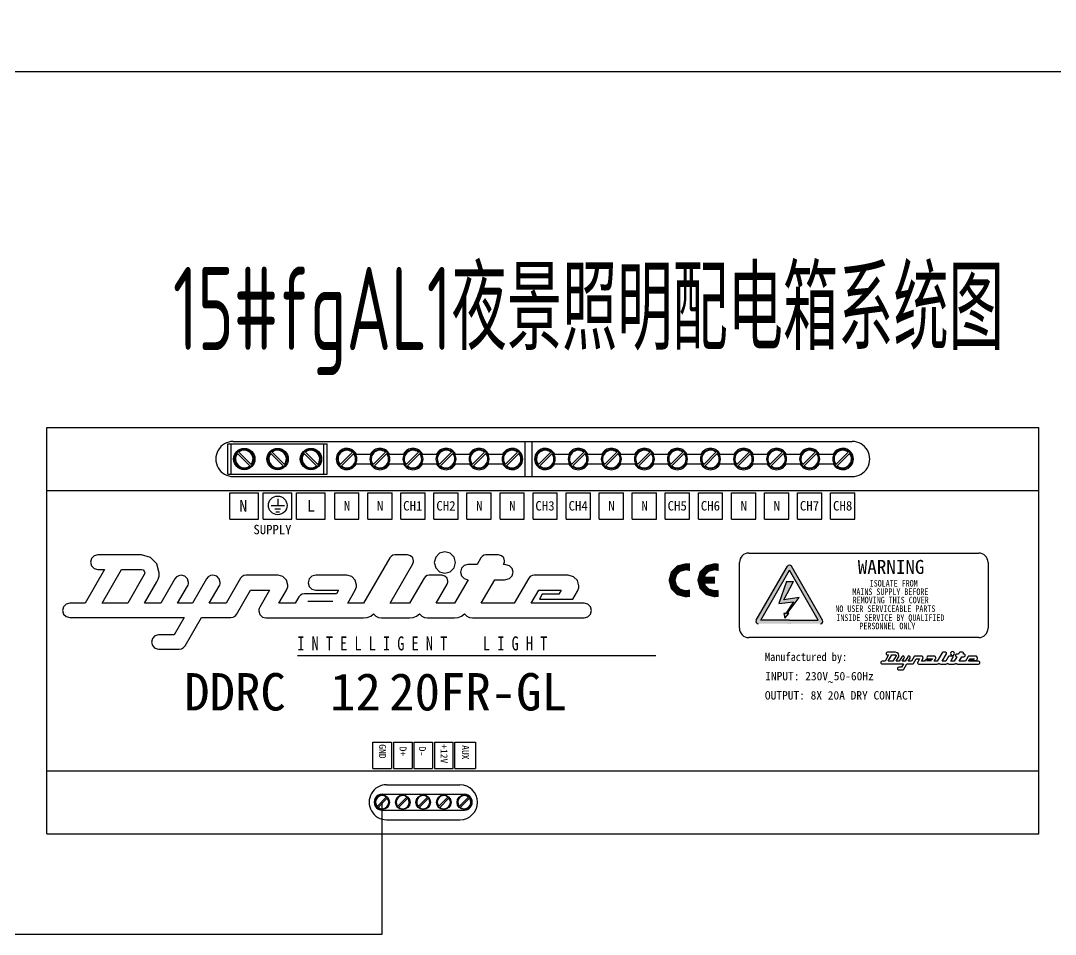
# Model space of a CAD drawing. Header units: millimetres. Extents: x -158656 to -149924, y -51573 to -51018.
# Drawn here: x -156824.82 to -156781.22, y -51224.58 to -51186.09 of the extents above; entities that cross this region are included whole.
import ezdxf

# ---------------------------------------------------------------- set-up
doc = ezdxf.new("R2010")
doc.units = ezdxf.units.MM
doc.header["$MEASUREMENT"] = 0
for name, color, linetype in [('kindalt-文字', 7, 'Continuous'), ('TKTEXT', 9, 'Continuous'), ('WIRING', 7, 'Continuous'), ('系统', 7, 'Continuous')]:
    doc.layers.add(name, color=color, linetype=linetype)
doc.styles.add('XD2008', font='xd-hzs.shx', dxfattribs={"width": 0.7, "bigfont": 'xd-hztxt.shx'})

# ---------------------------------------------------------------- blocks, each defined once
blk = doc.blocks.new('A$C3DF868BB')
at = {"layer": 'WIRING', "linetype": 'Continuous', "const_width": 0.0054}
for points in [[(0.0259, 0.0426), (0.0249, 0.0426), (0.0238, 0.0427), (0.0228, 0.0427), (0.0127, 0.04), (0.0055, 0.0328), (0.0028, 0.0227), (0.0055, 0.0126), (0.0127, 0.0054), (0.0228, 0.0027), (0.0239, 0.0027), (0.025, 0.0028), (0.0259, 0.0029), (0.0259, 0.007), (0.0249, 0.0068), (0.0238, 0.0068), (0.0228, 0.0067), (0.0147, 0.0089), (0.009, 0.0147), (0.0068, 0.0227), (0.009, 0.0308), (0.0147, 0.0365), (0.0228, 0.0387), (0.0238, 0.0387), (0.0249, 0.0386), (0.0259, 0.0384)], [(0.0643, 0.0426), (0.0634, 0.0427), (0.0623, 0.0428), (0.0613, 0.0428), (0.0512, 0.0401), (0.044, 0.0329), (0.0413, 0.0228), (0.044, 0.0127), (0.0512, 0.0055), (0.0613, 0.0028), (0.0624, 0.0028), (0.0635, 0.0029), (0.0644, 0.003), (0.0643, 0.007), (0.0633, 0.0069), (0.0623, 0.0068), (0.0613, 0.0068), (0.0532, 0.009), (0.0475, 0.0147), (0.0453, 0.0228), (0.0475, 0.0309), (0.0532, 0.0366), (0.0613, 0.0388), (0.0623, 0.0388), (0.0633, 0.0386), (0.0643, 0.0384)], [(0.0439, 0.0249), (0.0597, 0.0249), (0.0597, 0.0209), (0.0439, 0.0209)]]:
    blk.add_lwpolyline(points, close=True, dxfattribs=at)
at = {"layer": 'WIRING'}
blk.add_solid([(0.0439, 0.0249), (0.0597, 0.0249), (0.0439, 0.0209), (0.0597, 0.0209)], dxfattribs=at)

msp = doc.modelspace()

# ---------------------------------------------------------------- hatches: boundary and pattern name
at = {"layer": 'TKTEXT'}
h = msp.add_hatch(color=0, dxfattribs=at)
edge = h.paths.add_edge_path()
edge.add_ellipse((-156793.737, -51211.398), major_axis=(-0.0006, 0.0983), ratio=1, start_angle=59.6673, end_angle=179.4991)
edge.add_line((-156793.737, -51211.496), (-156792.425, -51211.5))
edge.add_line((-156792.425, -51211.5), (-156791.114, -51211.496))
edge.add_ellipse((-156791.114, -51211.398), major_axis=(0.0002, 0.0983), ratio=1, start_angle=180.276, end_angle=300.1077)
edge.add_line((-156791.029, -51211.348), (-156792.34, -51209.077))
edge.add_ellipse((-156792.425, -51209.126), major_axis=(0, 0.0983), ratio=1, start_angle=-60, end_angle=60)
edge.add_line((-156792.511, -51209.077), (-156793.822, -51211.348))
h.paths.add_polyline_path([(-156792.425, -51209.244), (-156791.216, -51211.339), (-156792.425, -51211.342), (-156793.635, -51211.339)], flags=16)
h.paths.add_polyline_path([(-156792.543, -51209.717), (-156792.251, -51209.717), (-156792.664, -51210.487), (-156792.016, -51210.392), (-156792.516, -51211.067), (-156792.448, -51211.067), (-156792.624, -51211.256), (-156792.664, -51211.067), (-156792.583, -51211.067), (-156792.259, -51210.568), (-156792.867, -51210.649)], flags=0)

# ---------------------------------------------------------------- linework, layer by layer
at = {"layer": 'TKTEXT', "color": 0}
for p, q in [((-156823.72, -51220.342), (-156823.72, -51203.229)), ((-156823.72, -51220.342), (-156823.72, -51203.229)), ((-156823.72, -51203.229), (-156781.922, -51203.229)), ((-156781.922, -51220.342), (-156781.922, -51203.229)), ((-156781.922, -51220.342), (-156781.922, -51203.229)), ((-156815.865, -51203.819), (-156789.777, -51203.819)), ((-156803.563, -51205.294), (-156803.563, -51203.819)), ((-156803.264, -51205.294), (-156803.264, -51203.819)), ((-156816.091, -51203.919), (-156811.902, -51203.919)), ((-156816.091, -51205.195), (-156816.091, -51203.919)), ((-156815.952, -51205.195), (-156815.952, -51203.919)), ((-156815.69, -51204.325), (-156815.171, -51204.844)), ((-156815.634, -51204.269), (-156815.115, -51204.788)), ((-156814.284, -51204.325), (-156813.766, -51204.844)), ((-156814.228, -51204.269), (-156813.709, -51204.788)), ((-156812.879, -51204.325), (-156812.36, -51204.844)), ((-156812.823, -51204.269), (-156812.304, -51204.788)), ((-156812.042, -51205.195), (-156812.042, -51203.919)), ((-156811.902, -51205.195), (-156811.902, -51203.919)), ((-156811.366, -51204.788), (-156810.847, -51204.269)), ((-156811.31, -51204.844), (-156810.791, -51204.325)), ((-156809.973, -51204.788), (-156809.454, -51204.269)), ((-156809.917, -51204.844), (-156809.398, -51204.325)), ((-156808.58, -51204.788), (-156808.061, -51204.269)), ((-156808.523, -51204.844), (-156808.004, -51204.325)), ((-156807.186, -51204.788), (-156806.668, -51204.269)), ((-156807.13, -51204.844), (-156806.611, -51204.325)), ((-156805.793, -51204.788), (-156805.274, -51204.269)), ((-156805.737, -51204.844), (-156805.218, -51204.325)), ((-156804.4, -51204.788), (-156803.881, -51204.269)), ((-156804.344, -51204.844), (-156803.825, -51204.325)), ((-156803.007, -51204.788), (-156802.488, -51204.269)), ((-156802.95, -51204.844), (-156802.431, -51204.325)), ((-156801.613, -51204.788), (-156801.094, -51204.269)), ((-156801.557, -51204.844), (-156801.038, -51204.325)), ((-156800.22, -51204.788), (-156799.701, -51204.269)), ((-156800.164, -51204.844), (-156799.645, -51204.325)), ((-156798.827, -51204.788), (-156798.308, -51204.269)), ((-156798.77, -51204.844), (-156798.252, -51204.325)), ((-156797.433, -51204.788), (-156796.915, -51204.269)), ((-156797.377, -51204.844), (-156796.858, -51204.325)), ((-156796.04, -51204.788), (-156795.521, -51204.269)), ((-156795.984, -51204.844), (-156795.465, -51204.325)), ((-156794.647, -51204.788), (-156794.128, -51204.269)), ((-156794.591, -51204.844), (-156794.072, -51204.325)), ((-156793.254, -51204.788), (-156792.735, -51204.269)), ((-156793.197, -51204.844), (-156792.678, -51204.325)), ((-156791.86, -51204.788), (-156791.341, -51204.269)), ((-156791.804, -51204.844), (-156791.285, -51204.325)), ((-156790.467, -51204.788), (-156789.948, -51204.269)), ((-156790.411, -51204.844), (-156789.892, -51204.325)), ((-156810.677, -51204.358), (-156810.087, -51204.358)), ((-156810.677, -51204.756), (-156810.087, -51204.756)), ((-156809.283, -51204.358), (-156808.694, -51204.358)), ((-156809.283, -51204.756), (-156808.694, -51204.756)), ((-156807.89, -51204.358), (-156807.301, -51204.358)), ((-156807.89, -51204.756), (-156807.301, -51204.756)), ((-156806.497, -51204.358), (-156805.908, -51204.358)), ((-156806.497, -51204.756), (-156805.908, -51204.756)), ((-156805.103, -51204.358), (-156804.514, -51204.358)), ((-156805.103, -51204.756), (-156804.514, -51204.756)), ((-156802.317, -51204.358), (-156801.728, -51204.358)), ((-156802.317, -51204.756), (-156801.728, -51204.756)), ((-156800.924, -51204.358), (-156800.334, -51204.358)), ((-156800.924, -51204.756), (-156800.334, -51204.756)), ((-156799.53, -51204.358), (-156798.941, -51204.358)), ((-156799.53, -51204.756), (-156798.941, -51204.756)), ((-156798.137, -51204.358), (-156797.548, -51204.358)), ((-156798.137, -51204.756), (-156797.548, -51204.756)), ((-156796.744, -51204.358), (-156796.155, -51204.358)), ((-156796.744, -51204.756), (-156796.155, -51204.756)), ((-156795.35, -51204.358), (-156794.761, -51204.358)), ((-156795.35, -51204.756), (-156794.761, -51204.756)), ((-156793.957, -51204.358), (-156793.368, -51204.358)), ((-156793.957, -51204.756), (-156793.368, -51204.756)), ((-156792.564, -51204.358), (-156791.975, -51204.358)), ((-156792.564, -51204.756), (-156791.975, -51204.756)), ((-156791.171, -51204.358), (-156790.582, -51204.358)), ((-156791.171, -51204.756), (-156790.582, -51204.756)), ((-156816.091, -51205.195), (-156811.902, -51205.195)), ((-156815.865, -51205.294), (-156789.777, -51205.294)), ((-156823.72, -51205.884), (-156781.922, -51205.884)), ((-156816.005, -51207.084), (-156816.005, -51205.983)), ((-156816.005, -51205.983), (-156814.799, -51205.983)), ((-156814.799, -51207.084), (-156814.799, -51205.983)), ((-156814.6, -51207.084), (-156814.6, -51205.983)), ((-156814.6, -51205.983), (-156813.394, -51205.983)), ((-156813.394, -51207.084), (-156813.394, -51205.983)), ((-156813.195, -51207.084), (-156813.195, -51205.983)), ((-156813.195, -51205.983), (-156811.988, -51205.983)), ((-156811.988, -51207.084), (-156811.988, -51205.983)), ((-156811.59, -51207.084), (-156811.59, -51205.983)), ((-156811.59, -51205.983), (-156810.567, -51205.983)), ((-156810.567, -51207.084), (-156810.567, -51205.983)), ((-156810.197, -51207.084), (-156810.197, -51205.983)), ((-156810.197, -51205.983), (-156809.174, -51205.983)), ((-156809.174, -51207.084), (-156809.174, -51205.983)), ((-156808.803, -51207.084), (-156808.803, -51205.983)), ((-156808.803, -51205.983), (-156807.781, -51205.983)), ((-156807.781, -51207.084), (-156807.781, -51205.983)), ((-156807.41, -51207.084), (-156807.41, -51205.983)), ((-156807.41, -51205.983), (-156806.387, -51205.983)), ((-156806.387, -51207.084), (-156806.387, -51205.983)), ((-156806.017, -51207.084), (-156806.017, -51205.983)), ((-156806.017, -51205.983), (-156804.994, -51205.983)), ((-156804.994, -51207.084), (-156804.994, -51205.983)), ((-156804.624, -51207.084), (-156804.624, -51205.983)), ((-156804.624, -51205.983), (-156803.601, -51205.983)), ((-156803.601, -51207.084), (-156803.601, -51205.983)), ((-156803.23, -51207.084), (-156803.23, -51205.983)), ((-156803.23, -51205.983), (-156802.208, -51205.983)), ((-156802.208, -51207.084), (-156802.208, -51205.983)), ((-156801.837, -51207.084), (-156801.837, -51205.983)), ((-156801.837, -51205.983), (-156800.814, -51205.983)), ((-156800.814, -51207.084), (-156800.814, -51205.983)), ((-156800.444, -51207.084), (-156800.444, -51205.983)), ((-156800.444, -51205.983), (-156799.421, -51205.983)), ((-156799.421, -51207.084), (-156799.421, -51205.983)), ((-156799.051, -51207.084), (-156799.051, -51205.983)), ((-156799.051, -51205.983), (-156798.028, -51205.983)), ((-156798.028, -51207.084), (-156798.028, -51205.983)), ((-156797.657, -51207.084), (-156797.657, -51205.983)), ((-156797.657, -51205.983), (-156796.634, -51205.983)), ((-156796.634, -51207.084), (-156796.634, -51205.983)), ((-156796.264, -51207.084), (-156796.264, -51205.983)), ((-156796.264, -51205.983), (-156795.241, -51205.983)), ((-156795.241, -51207.084), (-156795.241, -51205.983)), ((-156794.871, -51207.084), (-156794.871, -51205.983)), ((-156794.871, -51205.983), (-156793.848, -51205.983)), ((-156793.848, -51207.084), (-156793.848, -51205.983)), ((-156793.477, -51207.084), (-156793.477, -51205.983)), ((-156793.477, -51205.983), (-156792.455, -51205.983)), ((-156792.455, -51207.084), (-156792.455, -51205.983)), ((-156792.084, -51207.084), (-156792.084, -51205.983)), ((-156792.084, -51205.983), (-156791.061, -51205.983)), ((-156791.061, -51207.084), (-156791.061, -51205.983)), ((-156790.691, -51207.084), (-156790.691, -51205.983)), ((-156790.691, -51205.983), (-156789.668, -51205.983)), ((-156789.668, -51207.084), (-156789.668, -51205.983)), ((-156816.005, -51207.084), (-156814.799, -51207.084)), ((-156814.6, -51207.084), (-156813.394, -51207.084)), ((-156813.195, -51207.084), (-156811.988, -51207.084)), ((-156811.59, -51207.084), (-156810.567, -51207.084)), ((-156810.197, -51207.084), (-156809.174, -51207.084)), ((-156808.803, -51207.084), (-156807.781, -51207.084)), ((-156807.41, -51207.084), (-156806.387, -51207.084)), ((-156806.017, -51207.084), (-156804.994, -51207.084)), ((-156804.624, -51207.084), (-156803.601, -51207.084)), ((-156803.23, -51207.084), (-156802.208, -51207.084)), ((-156801.837, -51207.084), (-156800.814, -51207.084)), ((-156800.444, -51207.084), (-156799.421, -51207.084)), ((-156799.051, -51207.084), (-156798.028, -51207.084)), ((-156797.657, -51207.084), (-156796.634, -51207.084)), ((-156796.264, -51207.084), (-156795.241, -51207.084)), ((-156794.871, -51207.084), (-156793.848, -51207.084)), ((-156793.477, -51207.084), (-156792.455, -51207.084)), ((-156792.084, -51207.084), (-156791.061, -51207.084)), ((-156790.691, -51207.084), (-156789.668, -51207.084)), ((-156821.729, -51208.639), (-156821.836, -51208.75)), ((-156821.576, -51208.596), (-156821.729, -51208.639)), ((-156821.575, -51208.596), (-156821.576, -51208.596)), ((-156821.576, -51208.596), (-156821.574, -51208.596)), ((-156819.738, -51208.596), (-156821.576, -51208.596)), ((-156821.574, -51208.596), (-156821.575, -51208.596)), ((-156819.357, -51208.702), (-156819.738, -51208.596)), ((-156809.217, -51208.657), (-156809.273, -51208.724)), ((-156809.142, -51208.612), (-156809.217, -51208.657)), ((-156809.055, -51208.596), (-156809.142, -51208.612)), ((-156808.517, -51208.596), (-156809.055, -51208.596)), ((-156808.39, -51208.634), (-156808.517, -51208.596)), ((-156808.301, -51208.723), (-156808.39, -51208.634)), ((-156807.174, -51208.529), (-156807.335, -51208.69)), ((-156806.948, -51208.468), (-156807.174, -51208.529)), ((-156806.722, -51208.529), (-156806.948, -51208.468)), ((-156806.561, -51208.69), (-156806.722, -51208.529)), ((-156805.38, -51208.657), (-156805.437, -51208.724)), ((-156805.305, -51208.612), (-156805.38, -51208.657)), ((-156805.219, -51208.596), (-156805.305, -51208.612)), ((-156804.681, -51208.596), (-156805.219, -51208.596)), ((-156804.556, -51208.634), (-156804.681, -51208.596)), ((-156804.466, -51208.725), (-156804.556, -51208.634)), ((-156794.138, -51208.517), (-156784.449, -51208.517)), ((-156821.836, -51208.75), (-156821.878, -51208.903)), ((-156821.878, -51208.903), (-156821.836, -51209.06)), ((-156821.836, -51209.06), (-156821.729, -51209.17)), ((-156819.086, -51208.972), (-156819.357, -51208.702)), ((-156818.983, -51209.352), (-156819.086, -51208.972)), ((-156809.273, -51208.724), (-156810.375, -51210.626)), ((-156809.254, -51210.626), (-156808.299, -51208.974)), ((-156808.267, -51208.846), (-156808.301, -51208.723)), ((-156808.299, -51208.974), (-156808.283, -51208.933)), ((-156808.283, -51208.933), (-156808.271, -51208.89)), ((-156808.271, -51208.89), (-156808.267, -51208.846)), ((-156807.335, -51208.69), (-156807.396, -51208.916)), ((-156807.396, -51208.916), (-156807.335, -51209.142)), ((-156806.5, -51208.916), (-156806.561, -51208.69)), ((-156806.561, -51209.142), (-156806.5, -51208.916)), ((-156806.133, -51209.049), (-156806.245, -51209.161)), ((-156805.975, -51209.006), (-156806.133, -51209.049)), ((-156805.59, -51209.006), (-156805.975, -51209.006)), ((-156805.437, -51208.724), (-156805.59, -51209.006)), ((-156804.482, -51209.006), (-156804.463, -51208.967)), ((-156804.431, -51209.006), (-156804.482, -51209.006)), ((-156804.431, -51208.852), (-156804.466, -51208.725)), ((-156804.463, -51208.967), (-156804.446, -51208.929)), ((-156804.446, -51208.929), (-156804.435, -51208.891)), ((-156804.435, -51208.891), (-156804.431, -51208.852)), ((-156804.373, -51209.012), (-156804.431, -51209.006)), ((-156804.22, -51209.055), (-156804.373, -51209.012)), ((-156804.109, -51209.166), (-156804.22, -51209.055)), ((-156794.532, -51211.689), (-156794.532, -51208.91)), ((-156793.822, -51211.348), (-156792.511, -51209.077)), ((-156791.029, -51211.348), (-156792.34, -51209.077)), ((-156784.055, -51208.91), (-156784.055, -51211.689)), ((-156821.288, -51209.211), (-156822.102, -51210.626)), ((-156821.729, -51209.17), (-156821.576, -51209.211)), ((-156821.576, -51209.211), (-156821.575, -51209.211)), ((-156821.575, -51209.211), (-156821.572, -51209.211)), ((-156821.572, -51209.211), (-156821.57, -51209.211)), ((-156821.57, -51209.211), (-156821.288, -51209.211)), ((-156821.397, -51210.626), (-156820.571, -51209.211)), ((-156820.571, -51209.211), (-156819.738, -51209.211)), ((-156819.617, -51209.422), (-156820.315, -51210.626)), ((-156819.738, -51209.211), (-156819.668, -51209.23)), ((-156819.668, -51209.23), (-156819.617, -51209.281)), ((-156819.617, -51209.281), (-156819.597, -51209.352)), ((-156819.606, -51209.401), (-156819.617, -51209.422)), ((-156819.6, -51209.377), (-156819.606, -51209.401)), ((-156819.597, -51209.352), (-156819.6, -51209.377)), ((-156819.03, -51209.615), (-156818.995, -51209.486)), ((-156818.995, -51209.486), (-156818.983, -51209.352)), ((-156818.256, -51209.525), (-156818.323, -51209.608)), ((-156818.165, -51209.473), (-156818.256, -51209.525)), ((-156818.06, -51209.454), (-156818.165, -51209.473)), ((-156817.904, -51209.495), (-156818.06, -51209.454)), ((-156817.794, -51209.603), (-156817.904, -51209.495)), ((-156816.926, -51209.521), (-156816.997, -51209.608)), ((-156816.831, -51209.467), (-156816.926, -51209.521)), ((-156816.722, -51209.448), (-156816.831, -51209.467)), ((-156816.565, -51209.489), (-156816.722, -51209.448)), ((-156816.455, -51209.599), (-156816.565, -51209.489)), ((-156815.498, -51209.515), (-156815.556, -51209.582)), ((-156815.418, -51209.47), (-156815.498, -51209.515)), ((-156815.325, -51209.454), (-156815.418, -51209.47)), ((-156813.98, -51209.454), (-156815.325, -51209.454)), ((-156813.77, -51209.511), (-156813.98, -51209.454)), ((-156813.621, -51209.66), (-156813.77, -51209.511)), ((-156812.55, -51209.497), (-156812.663, -51209.61)), ((-156812.392, -51209.454), (-156812.55, -51209.497)), ((-156811.086, -51209.454), (-156812.392, -51209.454)), ((-156810.875, -51209.511), (-156811.086, -51209.454)), ((-156810.726, -51209.66), (-156810.875, -51209.511)), ((-156807.769, -51209.51), (-156807.825, -51209.576)), ((-156807.694, -51209.469), (-156807.769, -51209.51)), ((-156807.608, -51209.454), (-156807.694, -51209.469)), ((-156807.07, -51209.454), (-156807.608, -51209.454)), ((-156807.335, -51209.142), (-156807.174, -51209.303)), ((-156807.174, -51209.303), (-156806.948, -51209.365)), ((-156806.945, -51209.488), (-156807.07, -51209.454)), ((-156806.948, -51209.365), (-156806.722, -51209.303)), ((-156806.855, -51209.577), (-156806.945, -51209.488)), ((-156806.722, -51209.303), (-156806.561, -51209.142)), ((-156806.245, -51209.161), (-156806.288, -51209.32)), ((-156806.288, -51209.32), (-156806.245, -51209.482)), ((-156806.245, -51209.482), (-156806.133, -51209.597)), ((-156804.22, -51209.591), (-156804.109, -51209.478)), ((-156804.066, -51209.32), (-156804.109, -51209.166)), ((-156804.109, -51209.478), (-156804.066, -51209.32)), ((-156803.35, -51209.51), (-156803.406, -51209.576)), ((-156803.275, -51209.469), (-156803.35, -51209.51)), ((-156803.188, -51209.454), (-156803.275, -51209.469)), ((-156801.747, -51209.454), (-156803.188, -51209.454)), ((-156801.52, -51209.515), (-156801.747, -51209.454)), ((-156801.36, -51209.675), (-156801.52, -51209.515)), ((-156793.635, -51211.339), (-156792.425, -51209.244)), ((-156791.216, -51211.339), (-156792.425, -51209.244)), ((-156819.61, -51210.626), (-156819.085, -51209.736)), ((-156819.085, -51209.736), (-156819.03, -51209.615)), ((-156818.323, -51209.608), (-156818.925, -51210.626)), ((-156818.22, -51210.626), (-156817.798, -51209.915)), ((-156817.798, -51209.915), (-156817.772, -51209.867)), ((-156817.753, -51209.755), (-156817.794, -51209.603)), ((-156817.772, -51209.867), (-156817.757, -51209.812)), ((-156817.757, -51209.812), (-156817.753, -51209.755)), ((-156816.997, -51209.608), (-156817.586, -51210.626)), ((-156816.882, -51210.626), (-156816.459, -51209.915)), ((-156816.459, -51209.915), (-156816.433, -51209.867)), ((-156816.414, -51209.755), (-156816.455, -51209.599)), ((-156816.433, -51209.867), (-156816.419, -51209.812)), ((-156816.419, -51209.812), (-156816.414, -51209.755)), ((-156815.556, -51209.582), (-156816.165, -51210.626)), ((-156813.564, -51209.871), (-156813.621, -51209.66)), ((-156813.59, -51210.018), (-156813.571, -51209.945)), ((-156813.571, -51209.945), (-156813.564, -51209.871)), ((-156812.663, -51209.61), (-156812.706, -51209.768)), ((-156812.706, -51209.768), (-156812.663, -51209.926)), ((-156812.663, -51209.926), (-156812.55, -51210.039)), ((-156810.669, -51209.871), (-156810.726, -51209.66)), ((-156810.695, -51210.016), (-156810.676, -51209.945)), ((-156810.676, -51209.945), (-156810.669, -51209.871)), ((-156807.825, -51209.576), (-156808.434, -51210.626)), ((-156807.313, -51210.626), (-156806.852, -51209.826)), ((-156806.82, -51209.704), (-156806.855, -51209.577)), ((-156806.852, -51209.826), (-156806.835, -51209.787)), ((-156806.835, -51209.787), (-156806.824, -51209.747)), ((-156806.824, -51209.747), (-156806.82, -51209.704)), ((-156805.962, -51209.64), (-156806.538, -51210.626)), ((-156806.133, -51209.597), (-156805.975, -51209.64)), ((-156805.975, -51209.64), (-156805.962, -51209.64)), ((-156805.411, -51210.626), (-156804.841, -51209.64)), ((-156804.841, -51209.64), (-156804.431, -51209.64)), ((-156804.431, -51209.64), (-156804.373, -51209.633)), ((-156804.373, -51209.633), (-156804.22, -51209.591)), ((-156803.406, -51209.576), (-156804.021, -51210.626)), ((-156801.299, -51209.903), (-156801.36, -51209.675)), ((-156801.325, -51210.054), (-156801.305, -51209.979)), ((-156801.305, -51209.979), (-156801.299, -51209.903)), ((-156792.543, -51209.717), (-156792.867, -51210.649)), ((-156792.664, -51210.487), (-156792.251, -51209.717)), ((-156792.543, -51209.717), (-156792.251, -51209.717)), ((-156815.729, -51211.1), (-156815.133, -51210.082)), ((-156815.133, -51210.082), (-156814.333, -51210.082)), ((-156814.333, -51210.082), (-156814.749, -51210.799)), ((-156813.942, -51210.626), (-156813.622, -51210.088)), ((-156813.622, -51210.088), (-156813.59, -51210.018)), ((-156813.097, -51210.357), (-156813.263, -51210.626)), ((-156813.038, -51210.29), (-156813.097, -51210.357)), ((-156812.959, -51210.245), (-156813.038, -51210.29)), ((-156812.866, -51210.229), (-156812.959, -51210.245)), ((-156811.515, -51210.229), (-156812.866, -51210.229)), ((-156812.55, -51210.039), (-156812.392, -51210.082)), ((-156812.392, -51210.082), (-156811.425, -51210.082)), ((-156811.425, -51210.082), (-156811.515, -51210.229)), ((-156811.034, -51210.626), (-156810.727, -51210.082)), ((-156810.727, -51210.082), (-156810.695, -51210.016)), ((-156803.31, -51210.626), (-156802.99, -51210.082)), ((-156802.99, -51210.082), (-156802.042, -51210.082)), ((-156802.843, -51210.248), (-156802.964, -51210.466)), ((-156802.138, -51210.248), (-156802.843, -51210.248)), ((-156802.042, -51210.082), (-156802.138, -51210.248)), ((-156801.555, -51210.466), (-156801.357, -51210.127)), ((-156801.357, -51210.127), (-156801.325, -51210.054)), ((-156792.016, -51210.392), (-156792.664, -51210.487)), ((-156792.516, -51211.067), (-156792.016, -51210.392)), ((-156823.015, -51210.777), (-156823.056, -51210.934)), ((-156822.907, -51210.667), (-156823.015, -51210.777)), ((-156822.755, -51210.626), (-156822.907, -51210.667)), ((-156822.102, -51210.626), (-156822.755, -51210.626)), ((-156820.315, -51210.626), (-156821.397, -51210.626)), ((-156818.925, -51210.626), (-156819.61, -51210.626)), ((-156817.586, -51210.626), (-156818.22, -51210.626)), ((-156816.165, -51210.626), (-156816.882, -51210.626)), ((-156814.77, -51210.848), (-156814.783, -51210.9)), ((-156814.749, -51210.799), (-156814.77, -51210.848)), ((-156813.263, -51210.626), (-156813.942, -51210.626)), ((-156811.665, -51210.556), (-156812.716, -51210.556)), ((-156810.375, -51210.626), (-156811.034, -51210.626)), ((-156808.434, -51210.626), (-156809.254, -51210.626)), ((-156806.538, -51210.626), (-156807.313, -51210.626)), ((-156804.021, -51210.626), (-156805.411, -51210.626)), ((-156801.081, -51210.626), (-156803.31, -51210.626)), ((-156802.964, -51210.466), (-156801.555, -51210.466)), ((-156801.08, -51210.626), (-156801.081, -51210.626)), ((-156801.077, -51210.626), (-156801.08, -51210.626)), ((-156801.075, -51210.626), (-156801.077, -51210.626)), ((-156800.917, -51210.669), (-156801.075, -51210.626)), ((-156800.804, -51210.782), (-156800.917, -51210.669)), ((-156800.761, -51210.94), (-156800.804, -51210.782)), ((-156792.867, -51210.649), (-156792.259, -51210.568)), ((-156792.259, -51210.568), (-156792.583, -51211.067)), ((-156823.056, -51210.934), (-156823.015, -51211.086)), ((-156823.015, -51211.086), (-156822.907, -51211.194)), ((-156822.907, -51211.194), (-156822.755, -51211.235)), ((-156822.755, -51211.235), (-156817.939, -51211.235)), ((-156817.939, -51211.235), (-156818.361, -51211.965)), ((-156817.894, -51212.42), (-156817.202, -51211.235)), ((-156817.202, -51211.235), (-156815.966, -51211.235)), ((-156815.966, -51211.235), (-156815.873, -51211.218)), ((-156815.873, -51211.218), (-156815.792, -51211.172)), ((-156815.792, -51211.172), (-156815.729, -51211.1)), ((-156814.783, -51210.9), (-156814.787, -51210.953)), ((-156814.787, -51210.953), (-156814.746, -51211.105)), ((-156814.746, -51211.105), (-156814.638, -51211.213)), ((-156814.638, -51211.213), (-156814.486, -51211.254)), ((-156814.486, -51211.254), (-156810.387, -51211.254)), ((-156810.387, -51211.254), (-156810.385, -51211.254)), ((-156810.385, -51211.254), (-156810.381, -51211.254)), ((-156810.381, -51211.254), (-156810.375, -51211.254)), ((-156810.375, -51211.254), (-156810.218, -51211.233)), ((-156810.218, -51211.233), (-156810.074, -51211.174)), ((-156810.074, -51211.174), (-156809.952, -51211.081)), ((-156809.952, -51211.081), (-156809.861, -51211.174)), ((-156809.861, -51211.174), (-156809.748, -51211.233)), ((-156809.748, -51211.233), (-156809.619, -51211.254)), ((-156809.619, -51211.254), (-156809.617, -51211.254)), ((-156809.617, -51211.254), (-156809.612, -51211.254)), ((-156809.612, -51211.254), (-156809.606, -51211.254)), ((-156809.606, -51211.254), (-156808.453, -51211.254)), ((-156808.453, -51211.254), (-156808.447, -51211.254)), ((-156808.447, -51211.254), (-156808.442, -51211.254)), ((-156808.442, -51211.254), (-156808.44, -51211.254)), ((-156808.44, -51211.254), (-156808.284, -51211.233)), ((-156808.284, -51211.233), (-156808.138, -51211.174)), ((-156808.138, -51211.174), (-156808.011, -51211.081)), ((-156808.011, -51211.081), (-156807.924, -51211.174)), ((-156807.924, -51211.174), (-156807.811, -51211.233)), ((-156807.811, -51211.233), (-156807.685, -51211.254)), ((-156807.685, -51211.254), (-156807.68, -51211.254)), ((-156807.68, -51211.254), (-156807.676, -51211.254)), ((-156807.676, -51211.254), (-156807.672, -51211.254)), ((-156807.672, -51211.254), (-156806.557, -51211.254)), ((-156806.557, -51211.254), (-156806.551, -51211.254)), ((-156806.551, -51211.254), (-156806.545, -51211.254)), ((-156806.545, -51211.254), (-156806.538, -51211.254)), ((-156806.538, -51211.254), (-156806.386, -51211.233)), ((-156806.386, -51211.233), (-156806.242, -51211.174)), ((-156806.242, -51211.174), (-156806.115, -51211.081)), ((-156806.115, -51211.081), (-156806.025, -51211.174)), ((-156806.025, -51211.174), (-156805.913, -51211.233)), ((-156805.913, -51211.233), (-156805.789, -51211.254)), ((-156805.789, -51211.254), (-156805.783, -51211.254)), ((-156805.783, -51211.254), (-156805.778, -51211.254)), ((-156805.778, -51211.254), (-156805.776, -51211.254)), ((-156805.776, -51211.254), (-156801.081, -51211.254)), ((-156801.081, -51211.254), (-156801.08, -51211.254)), ((-156801.08, -51211.254), (-156801.077, -51211.254)), ((-156801.077, -51211.254), (-156801.075, -51211.254)), ((-156801.075, -51211.254), (-156800.917, -51211.211)), ((-156800.917, -51211.211), (-156800.804, -51211.098)), ((-156800.804, -51211.098), (-156800.761, -51210.94)), ((-156792.664, -51211.067), (-156792.624, -51211.256)), ((-156792.583, -51211.067), (-156792.664, -51211.067)), ((-156792.624, -51211.256), (-156792.448, -51211.067)), ((-156792.448, -51211.067), (-156792.516, -51211.067)), ((-156792.425, -51211.342), (-156793.635, -51211.339)), ((-156792.426, -51211.342), (-156791.216, -51211.339)), ((-156819.276, -51212.114), (-156819.316, -51212.266)), ((-156819.171, -51212.006), (-156819.276, -51212.114)), ((-156819.021, -51211.965), (-156819.171, -51212.006)), ((-156818.361, -51211.965), (-156819.021, -51211.965)), ((-156784.449, -51212.082), (-156794.138, -51212.082)), ((-156819.316, -51212.266), (-156819.276, -51212.418)), ((-156819.276, -51212.418), (-156819.171, -51212.526)), ((-156819.171, -51212.526), (-156819.021, -51212.567)), ((-156819.021, -51212.567), (-156818.15, -51212.567)), ((-156818.15, -51212.567), (-156818.051, -51212.549)), ((-156818.051, -51212.549), (-156817.963, -51212.498)), ((-156817.963, -51212.498), (-156817.894, -51212.42)), ((-156813.158, -51212.836), (-156798.059, -51212.836)), ((-156788.245, -51212.81), (-156788.397, -51213.075)), ((-156788.347, -51212.724), (-156788.355, -51212.752)), ((-156788.355, -51212.752), (-156788.347, -51212.782)), ((-156788.327, -51212.703), (-156788.347, -51212.724)), ((-156788.347, -51212.782), (-156788.327, -51212.802)), ((-156788.299, -51212.695), (-156788.327, -51212.703)), ((-156788.327, -51212.802), (-156788.299, -51212.81)), ((-156788.298, -51212.695), (-156788.299, -51212.695)), ((-156788.299, -51212.695), (-156788.298, -51212.695)), ((-156787.954, -51212.695), (-156788.299, -51212.695)), ((-156788.299, -51212.81), (-156788.298, -51212.81)), ((-156788.298, -51212.695), (-156788.298, -51212.695)), ((-156788.298, -51212.81), (-156788.297, -51212.81)), ((-156788.298, -51212.81), (-156788.298, -51212.81)), ((-156788.297, -51212.81), (-156788.245, -51212.81)), ((-156788.265, -51213.075), (-156788.11, -51212.81)), ((-156788.11, -51212.81), (-156787.954, -51212.81)), ((-156787.931, -51212.85), (-156788.062, -51213.075)), ((-156787.882, -51212.715), (-156787.954, -51212.695)), ((-156787.954, -51212.81), (-156787.941, -51212.814)), ((-156787.941, -51212.814), (-156787.931, -51212.823)), ((-156787.931, -51212.823), (-156787.927, -51212.836)), ((-156787.929, -51212.846), (-156787.931, -51212.85)), ((-156787.93, -51213.075), (-156787.831, -51212.909)), ((-156787.928, -51212.841), (-156787.929, -51212.846)), ((-156787.927, -51212.836), (-156787.928, -51212.841)), ((-156787.832, -51212.765), (-156787.882, -51212.715)), ((-156787.812, -51212.836), (-156787.832, -51212.765)), ((-156787.831, -51212.909), (-156787.821, -51212.886)), ((-156787.821, -51212.886), (-156787.815, -51212.862)), ((-156787.815, -51212.862), (-156787.812, -51212.836)), ((-156787.689, -51212.885), (-156787.801, -51213.075)), ((-156787.676, -51212.869), (-156787.689, -51212.885)), ((-156787.659, -51212.859), (-156787.676, -51212.869)), ((-156787.669, -51213.075), (-156787.59, -51212.942)), ((-156787.639, -51212.856), (-156787.659, -51212.859)), ((-156787.61, -51212.863), (-156787.639, -51212.856)), ((-156787.589, -51212.884), (-156787.61, -51212.863)), ((-156787.59, -51212.942), (-156787.585, -51212.933)), ((-156787.582, -51212.912), (-156787.589, -51212.884)), ((-156787.585, -51212.933), (-156787.582, -51212.923)), ((-156787.582, -51212.923), (-156787.582, -51212.912)), ((-156787.44, -51212.885), (-156787.55, -51213.075)), ((-156787.427, -51212.868), (-156787.44, -51212.885)), ((-156787.409, -51212.858), (-156787.427, -51212.868)), ((-156787.418, -51213.075), (-156787.339, -51212.942)), ((-156787.388, -51212.854), (-156787.409, -51212.858)), ((-156787.359, -51212.862), (-156787.388, -51212.854)), ((-156787.338, -51212.883), (-156787.359, -51212.862)), ((-156787.339, -51212.942), (-156787.334, -51212.933)), ((-156787.331, -51212.912), (-156787.338, -51212.883)), ((-156787.334, -51212.933), (-156787.331, -51212.923)), ((-156787.331, -51212.923), (-156787.331, -51212.912)), ((-156787.17, -51212.88), (-156787.284, -51213.075)), ((-156787.202, -51213.164), (-156787.09, -51212.973)), ((-156787.159, -51212.867), (-156787.17, -51212.88)), ((-156787.144, -51212.859), (-156787.159, -51212.867)), ((-156787.126, -51212.856), (-156787.144, -51212.859)), ((-156786.874, -51212.856), (-156787.126, -51212.856)), ((-156787.09, -51212.973), (-156786.94, -51212.973)), ((-156786.94, -51212.973), (-156787.018, -51213.108)), ((-156786.835, -51212.866), (-156786.874, -51212.856)), ((-156786.867, -51213.075), (-156786.807, -51212.975)), ((-156786.807, -51212.894), (-156786.835, -51212.866)), ((-156786.796, -51212.934), (-156786.807, -51212.894)), ((-156786.807, -51212.975), (-156786.801, -51212.961)), ((-156786.801, -51212.961), (-156786.797, -51212.948)), ((-156786.797, -51212.948), (-156786.796, -51212.934)), ((-156786.709, -51213.025), (-156786.74, -51213.075)), ((-156786.698, -51213.012), (-156786.709, -51213.025)), ((-156786.683, -51213.004), (-156786.698, -51213.012)), ((-156786.665, -51213.001), (-156786.683, -51213.004)), ((-156786.412, -51213.001), (-156786.665, -51213.001)), ((-156786.627, -51212.885), (-156786.635, -51212.915)), ((-156786.635, -51212.915), (-156786.627, -51212.944)), ((-156786.606, -51212.864), (-156786.627, -51212.885)), ((-156786.627, -51212.944), (-156786.606, -51212.965)), ((-156786.576, -51212.856), (-156786.606, -51212.864)), ((-156786.606, -51212.965), (-156786.576, -51212.973)), ((-156786.332, -51212.856), (-156786.576, -51212.856)), ((-156786.576, -51212.973), (-156786.395, -51212.973)), ((-156786.395, -51212.973), (-156786.412, -51213.001)), ((-156786.292, -51212.866), (-156786.332, -51212.856)), ((-156786.322, -51213.075), (-156786.264, -51212.973)), ((-156786.264, -51212.894), (-156786.292, -51212.866)), ((-156786.253, -51212.934), (-156786.264, -51212.894)), ((-156786.264, -51212.973), (-156786.258, -51212.961)), ((-156786.258, -51212.961), (-156786.255, -51212.948)), ((-156786.255, -51212.948), (-156786.253, -51212.934)), ((-156785.992, -51212.719), (-156786.198, -51213.075)), ((-156785.981, -51212.706), (-156785.992, -51212.719)), ((-156785.988, -51213.075), (-156785.809, -51212.766)), ((-156785.967, -51212.698), (-156785.981, -51212.706)), ((-156785.951, -51212.695), (-156785.967, -51212.698)), ((-156785.85, -51212.695), (-156785.951, -51212.695)), ((-156785.826, -51212.702), (-156785.85, -51212.695)), ((-156785.72, -51212.879), (-156785.834, -51213.075)), ((-156785.809, -51212.719), (-156785.826, -51212.702)), ((-156785.803, -51212.742), (-156785.809, -51212.719)), ((-156785.809, -51212.766), (-156785.806, -51212.758)), ((-156785.806, -51212.758), (-156785.804, -51212.75)), ((-156785.804, -51212.75), (-156785.803, -51212.742)), ((-156785.71, -51212.866), (-156785.72, -51212.879)), ((-156785.696, -51212.858), (-156785.71, -51212.866)), ((-156785.679, -51212.856), (-156785.696, -51212.858)), ((-156785.579, -51212.856), (-156785.679, -51212.856)), ((-156785.628, -51212.712), (-156785.64, -51212.755)), ((-156785.64, -51212.755), (-156785.628, -51212.797)), ((-156785.598, -51212.682), (-156785.628, -51212.712)), ((-156785.628, -51212.797), (-156785.598, -51212.827)), ((-156785.624, -51213.075), (-156785.538, -51212.925)), ((-156785.556, -51212.671), (-156785.598, -51212.682)), ((-156785.598, -51212.827), (-156785.556, -51212.839)), ((-156785.555, -51212.862), (-156785.579, -51212.856)), ((-156785.513, -51212.682), (-156785.556, -51212.671)), ((-156785.556, -51212.839), (-156785.513, -51212.827)), ((-156785.538, -51212.879), (-156785.555, -51212.862)), ((-156785.532, -51212.903), (-156785.538, -51212.879)), ((-156785.538, -51212.925), (-156785.535, -51212.918)), ((-156785.535, -51212.918), (-156785.532, -51212.911)), ((-156785.532, -51212.911), (-156785.532, -51212.903)), ((-156785.483, -51212.712), (-156785.513, -51212.682)), ((-156785.513, -51212.827), (-156785.483, -51212.797)), ((-156785.472, -51212.755), (-156785.483, -51212.712)), ((-156785.483, -51212.797), (-156785.472, -51212.755)), ((-156785.371, -51212.891), (-156785.479, -51213.075)), ((-156785.424, -51212.801), (-156785.432, -51212.83)), ((-156785.432, -51212.83), (-156785.424, -51212.861)), ((-156785.403, -51212.78), (-156785.424, -51212.801)), ((-156785.424, -51212.861), (-156785.403, -51212.882)), ((-156785.373, -51212.772), (-156785.403, -51212.78)), ((-156785.403, -51212.882), (-156785.373, -51212.891)), ((-156785.301, -51212.772), (-156785.373, -51212.772)), ((-156785.373, -51212.891), (-156785.371, -51212.891)), ((-156785.272, -51212.719), (-156785.301, -51212.772)), ((-156785.262, -51212.706), (-156785.272, -51212.719)), ((-156785.268, -51213.075), (-156785.161, -51212.891)), ((-156785.248, -51212.698), (-156785.262, -51212.706)), ((-156785.231, -51212.695), (-156785.248, -51212.698)), ((-156785.131, -51212.695), (-156785.231, -51212.695)), ((-156785.161, -51212.891), (-156785.084, -51212.891)), ((-156785.107, -51212.702), (-156785.131, -51212.695)), ((-156785.09, -51212.719), (-156785.107, -51212.702)), ((-156785.093, -51212.772), (-156785.09, -51212.764)), ((-156785.084, -51212.772), (-156785.093, -51212.772)), ((-156785.084, -51212.743), (-156785.09, -51212.719)), ((-156785.09, -51212.764), (-156785.087, -51212.757)), ((-156785.087, -51212.757), (-156785.085, -51212.75)), ((-156785.085, -51212.75), (-156785.084, -51212.743)), ((-156785.073, -51212.773), (-156785.084, -51212.772)), ((-156785.084, -51212.891), (-156785.073, -51212.889)), ((-156785.044, -51212.781), (-156785.073, -51212.773)), ((-156785.073, -51212.889), (-156785.044, -51212.881)), ((-156785.023, -51212.802), (-156785.044, -51212.781)), ((-156785.044, -51212.881), (-156785.023, -51212.86)), ((-156785.015, -51212.83), (-156785.023, -51212.802)), ((-156785.023, -51212.86), (-156785.015, -51212.83)), ((-156784.892, -51212.879), (-156785.007, -51213.075)), ((-156784.881, -51212.866), (-156784.892, -51212.879)), ((-156784.867, -51212.858), (-156784.881, -51212.866)), ((-156784.874, -51213.075), (-156784.814, -51212.973)), ((-156784.851, -51212.856), (-156784.867, -51212.858)), ((-156784.581, -51212.856), (-156784.851, -51212.856)), ((-156784.814, -51212.973), (-156784.636, -51212.973)), ((-156784.786, -51213.005), (-156784.809, -51213.045)), ((-156784.809, -51213.045), (-156784.545, -51213.045)), ((-156784.654, -51213.005), (-156784.786, -51213.005)), ((-156784.636, -51212.973), (-156784.654, -51213.005)), ((-156784.538, -51212.867), (-156784.581, -51212.856)), ((-156784.545, -51213.045), (-156784.507, -51212.982)), ((-156784.508, -51212.897), (-156784.538, -51212.867)), ((-156784.497, -51212.94), (-156784.508, -51212.897)), ((-156784.507, -51212.982), (-156784.501, -51212.968)), ((-156784.501, -51212.968), (-156784.498, -51212.954)), ((-156784.498, -51212.954), (-156784.497, -51212.94)), ((-156788.568, -51213.104), (-156788.576, -51213.133)), ((-156788.576, -51213.133), (-156788.568, -51213.162)), ((-156788.548, -51213.083), (-156788.568, -51213.104)), ((-156788.568, -51213.162), (-156788.548, -51213.182)), ((-156788.52, -51213.075), (-156788.548, -51213.083)), ((-156788.548, -51213.182), (-156788.52, -51213.19)), ((-156788.397, -51213.075), (-156788.52, -51213.075)), ((-156788.52, -51213.19), (-156787.616, -51213.19)), ((-156788.062, -51213.075), (-156788.265, -51213.075)), ((-156787.801, -51213.075), (-156787.93, -51213.075)), ((-156787.867, -51213.354), (-156787.875, -51213.383)), ((-156787.875, -51213.383), (-156787.867, -51213.411)), ((-156787.848, -51213.334), (-156787.867, -51213.354)), ((-156787.867, -51213.411), (-156787.848, -51213.432)), ((-156787.819, -51213.326), (-156787.848, -51213.334)), ((-156787.848, -51213.432), (-156787.819, -51213.439)), ((-156787.696, -51213.326), (-156787.819, -51213.326)), ((-156787.819, -51213.439), (-156787.656, -51213.439)), ((-156787.616, -51213.19), (-156787.696, -51213.326)), ((-156787.55, -51213.075), (-156787.669, -51213.075)), ((-156787.656, -51213.439), (-156787.637, -51213.436)), ((-156787.637, -51213.436), (-156787.621, -51213.426)), ((-156787.621, -51213.426), (-156787.608, -51213.412)), ((-156787.608, -51213.412), (-156787.478, -51213.19)), ((-156787.478, -51213.19), (-156787.247, -51213.19)), ((-156787.284, -51213.075), (-156787.418, -51213.075)), ((-156787.247, -51213.19), (-156787.229, -51213.186)), ((-156787.229, -51213.186), (-156787.214, -51213.178)), ((-156787.214, -51213.178), (-156787.202, -51213.164)), ((-156787.025, -51213.127), (-156787.026, -51213.137)), ((-156787.026, -51213.137), (-156787.018, -51213.165)), ((-156787.022, -51213.117), (-156787.025, -51213.127)), ((-156787.018, -51213.108), (-156787.022, -51213.117)), ((-156787.018, -51213.165), (-156786.998, -51213.185)), ((-156786.998, -51213.185), (-156786.969, -51213.193)), ((-156786.969, -51213.193), (-156786.201, -51213.193)), ((-156786.74, -51213.075), (-156786.867, -51213.075)), ((-156786.44, -51213.062), (-156786.652, -51213.062)), ((-156786.198, -51213.075), (-156786.322, -51213.075)), ((-156786.201, -51213.193), (-156786.2, -51213.193)), ((-156786.2, -51213.193), (-156786.199, -51213.193)), ((-156786.199, -51213.193), (-156786.198, -51213.193)), ((-156786.198, -51213.193), (-156786.169, -51213.189)), ((-156786.169, -51213.189), (-156786.142, -51213.178)), ((-156786.142, -51213.178), (-156786.119, -51213.161)), ((-156786.119, -51213.161), (-156786.102, -51213.178)), ((-156786.102, -51213.178), (-156786.081, -51213.189)), ((-156786.081, -51213.189), (-156786.056, -51213.193)), ((-156786.056, -51213.193), (-156786.055, -51213.193)), ((-156786.056, -51213.193), (-156786.056, -51213.193)), ((-156786.055, -51213.193), (-156786.054, -51213.193)), ((-156786.054, -51213.193), (-156785.838, -51213.193)), ((-156785.834, -51213.075), (-156785.988, -51213.075)), ((-156785.838, -51213.193), (-156785.837, -51213.193)), ((-156785.837, -51213.193), (-156785.836, -51213.193)), ((-156785.836, -51213.193), (-156785.806, -51213.189)), ((-156785.836, -51213.193), (-156785.836, -51213.193)), ((-156785.806, -51213.189), (-156785.779, -51213.178)), ((-156785.779, -51213.178), (-156785.755, -51213.161)), ((-156785.755, -51213.161), (-156785.739, -51213.178)), ((-156785.739, -51213.178), (-156785.717, -51213.189)), ((-156785.717, -51213.189), (-156785.694, -51213.193)), ((-156785.694, -51213.193), (-156785.693, -51213.193)), ((-156785.693, -51213.193), (-156785.692, -51213.193)), ((-156785.692, -51213.193), (-156785.691, -51213.193)), ((-156785.691, -51213.193), (-156785.482, -51213.193)), ((-156785.479, -51213.075), (-156785.624, -51213.075)), ((-156785.482, -51213.193), (-156785.481, -51213.193)), ((-156785.481, -51213.193), (-156785.48, -51213.193)), ((-156785.48, -51213.193), (-156785.479, -51213.193)), ((-156785.479, -51213.193), (-156785.45, -51213.189)), ((-156785.45, -51213.189), (-156785.423, -51213.178)), ((-156785.423, -51213.178), (-156785.4, -51213.161)), ((-156785.4, -51213.161), (-156785.383, -51213.178)), ((-156785.383, -51213.178), (-156785.362, -51213.189)), ((-156785.362, -51213.189), (-156785.338, -51213.193)), ((-156785.338, -51213.193), (-156785.337, -51213.193)), ((-156785.337, -51213.193), (-156785.336, -51213.193)), ((-156785.336, -51213.193), (-156784.456, -51213.193)), ((-156785.336, -51213.193), (-156785.336, -51213.193)), ((-156785.007, -51213.075), (-156785.268, -51213.075)), ((-156784.456, -51213.075), (-156784.874, -51213.075)), ((-156784.455, -51213.075), (-156784.456, -51213.075)), ((-156784.456, -51213.193), (-156784.455, -51213.193)), ((-156784.455, -51213.075), (-156784.455, -51213.075)), ((-156784.454, -51213.075), (-156784.455, -51213.075)), ((-156784.455, -51213.193), (-156784.454, -51213.193)), ((-156784.455, -51213.193), (-156784.455, -51213.193)), ((-156784.425, -51213.083), (-156784.454, -51213.075)), ((-156784.454, -51213.193), (-156784.425, -51213.185)), ((-156784.404, -51213.105), (-156784.425, -51213.083)), ((-156784.425, -51213.185), (-156784.404, -51213.164)), ((-156784.396, -51213.134), (-156784.404, -51213.105)), ((-156784.404, -51213.164), (-156784.396, -51213.134)), ((-156809.983, -51217.588), (-156809.983, -51216.487)), ((-156809.983, -51216.487), (-156809.196, -51216.487)), ((-156809.196, -51216.487), (-156809.196, -51217.588)), ((-156809.117, -51216.487), (-156809.117, -51217.588)), ((-156809.117, -51216.487), (-156808.331, -51216.487)), ((-156808.331, -51216.487), (-156808.331, -51217.588)), ((-156808.252, -51216.487), (-156808.252, -51217.588)), ((-156808.252, -51216.487), (-156807.465, -51216.487)), ((-156807.465, -51216.487), (-156807.465, -51217.588)), ((-156807.386, -51216.487), (-156807.386, -51217.588)), ((-156807.386, -51216.487), (-156806.6, -51216.487)), ((-156806.6, -51217.588), (-156806.6, -51216.487)), ((-156806.521, -51216.487), (-156805.655, -51216.487)), ((-156806.521, -51217.588), (-156806.521, -51216.487)), ((-156805.655, -51216.487), (-156805.655, -51217.588)), ((-156823.72, -51217.686), (-156781.922, -51217.686)), ((-156809.983, -51217.588), (-156809.196, -51217.588)), ((-156809.117, -51217.588), (-156808.331, -51217.588)), ((-156808.252, -51217.588), (-156807.465, -51217.588)), ((-156807.386, -51217.588), (-156806.6, -51217.588)), ((-156806.521, -51217.588), (-156805.655, -51217.588)), ((-156809.403, -51218.276), (-156806.314, -51218.276)), ((-156809.589, -51218.678), (-156806.128, -51218.678)), ((-156809.805, -51219.188), (-156809.416, -51218.798)), ((-156809.763, -51219.23), (-156809.374, -51218.841)), ((-156808.94, -51219.188), (-156808.55, -51218.798)), ((-156808.897, -51219.23), (-156808.508, -51218.841)), ((-156808.074, -51219.188), (-156807.685, -51218.798)), ((-156808.032, -51219.23), (-156807.643, -51218.841)), ((-156807.209, -51219.188), (-156806.82, -51218.798)), ((-156807.166, -51219.23), (-156806.777, -51218.841)), ((-156806.343, -51219.188), (-156805.954, -51218.798)), ((-156806.301, -51219.23), (-156805.912, -51218.841)), ((-156809.589, -51219.351), (-156806.127, -51219.351)), ((-156809.403, -51219.752), (-156806.314, -51219.752)), ((-156823.72, -51220.342), (-156781.922, -51220.342))]:
    msp.add_line(p, q, dxfattribs=at)
at = {"layer": 'TKTEXT', "color": 0, "lineweight": 30}
for p, q in [((-156813.981, -51206.23), (-156813.981, -51206.52)), ((-156814.271, -51206.52), (-156813.702, -51206.52)), ((-156814.12, -51206.659), (-156813.876, -51206.659)), ((-156814.073, -51206.775), (-156813.911, -51206.775))]:
    msp.add_line(p, q, dxfattribs=at)
at = {"layer": 'TKTEXT', "color": 0}
for centre, major_axis, start_param, end_param in [((-156815.865, -51204.557), (0.002, 0.738), 0.003278, 3.144871), ((-156789.777, -51204.557), (0.001, 0.738), 3.142506, 6.284099), ((-156815.402, -51204.557), (-0.003, 0.449), 4.705668, 10.988853), ((-156815.402, -51204.557), (-0.002, 0.409), 4.708152, 10.991337), ((-156815.402, -51204.557), (0, 0.369), 0.894828, 3.820253), ((-156815.402, -51204.557), (0, 0.369), 4.034355, 6.959781), ((-156813.997, -51204.557), (-0.003, 0.449), 4.705668, 10.988853), ((-156813.997, -51204.557), (0.001, 0.409), -1.568884, 4.714301), ((-156813.997, -51204.557), (-0.001, 0.369), 0.891597, 3.817023), ((-156813.997, -51204.557), (0, 0.369), 4.034355, 6.959781), ((-156812.591, -51204.557), (0.001, 0.449), -1.568911, 4.714274), ((-156812.591, -51204.557), (0, 0.409), -1.570784, 4.712401), ((-156812.591, -51204.557), (0, 0.369), 0.892805, 3.818231), ((-156812.591, -51204.557), (0.001, 0.369), 4.036525, 6.96195), ((-156811.079, -51204.557), (-0.002, 0.449), -1.114857, 4.248993), ((-156811.079, -51204.557), (-0.002, 0.409), 4.708152, 10.991337), ((-156811.079, -51204.557), (-0.001, 0.369), -0.67962, 2.245805), ((-156811.079, -51204.557), (0, 0.369), 2.465533, 5.390958), ((-156809.685, -51204.557), (0, 0.409), -1.570784, 4.712401), ((-156809.685, -51204.557), (0.001, 0.369), -0.674897, 2.250528), ((-156809.685, -51204.557), (0.003, 0.449), -1.105121, 1.117137), ((-156809.685, -51204.557), (0, 0.369), 2.463535, 5.388961), ((-156808.292, -51204.557), (0.001, 0.409), -1.568884, 4.714301), ((-156808.292, -51204.557), (0.001, 0.369), -0.674897, 2.250528), ((-156808.292, -51204.557), (0, 0.449), -1.111129, 1.111129), ((-156808.292, -51204.557), (0, 0.369), 2.463535, 5.388961), ((-156806.899, -51204.557), (-0.002, 0.409), 4.708152, 10.991337), ((-156806.899, -51204.557), (-0.002, 0.369), -0.68189, 2.243536), ((-156806.899, -51204.557), (-0.003, 0.449), -1.117137, 1.105121), ((-156806.899, -51204.557), (0, 0.369), 2.465533, 5.390958), ((-156805.506, -51204.557), (0.001, 0.409), -1.568884, 4.714301), ((-156805.506, -51204.557), (0.001, 0.369), -0.674897, 2.250528), ((-156805.506, -51204.557), (0.003, 0.449), -1.105121, 1.117137), ((-156805.506, -51204.557), (0, 0.369), 2.463535, 5.388961), ((-156804.112, -51204.557), (-0.002, 0.409), 4.708152, 10.991337), ((-156804.112, -51204.557), (-0.001, 0.369), -0.67962, 2.245805), ((-156804.112, -51204.557), (-0.001, 0.449), 2.026661, 7.392657), ((-156804.112, -51204.557), (0, 0.369), 2.463535, 5.388961), ((-156802.719, -51204.557), (0.001, 0.449), -1.109827, 4.25617), ((-156802.719, -51204.557), (0, 0.409), -1.570784, 4.712401), ((-156802.719, -51204.557), (0.001, 0.369), -0.674897, 2.250528), ((-156802.719, -51204.557), (-0.001, 0.369), 2.461325, 5.386751), ((-156801.326, -51204.557), (0.001, 0.409), -1.568884, 4.714301), ((-156801.326, -51204.557), (0.001, 0.369), -0.674897, 2.250528), ((-156801.326, -51204.557), (0.003, 0.449), -1.105121, 1.117137), ((-156801.326, -51204.557), (0, 0.369), 2.463535, 5.388961), ((-156799.932, -51204.557), (-0.002, 0.409), 4.708152, 10.991337), ((-156799.932, -51204.557), (-0.001, 0.369), -0.67962, 2.245805), ((-156799.932, -51204.557), (-0.003, 0.449), -1.117137, 1.105121), ((-156799.932, -51204.557), (0, 0.369), 2.465533, 5.390958), ((-156798.539, -51204.557), (0, 0.409), -1.570784, 4.712401), ((-156798.539, -51204.557), (0.001, 0.369), -0.674897, 2.250528), ((-156798.539, -51204.557), (0, 0.449), -1.111129, 1.111129), ((-156798.539, -51204.557), (0, 0.369), 2.463535, 5.388961), ((-156797.146, -51204.557), (0.001, 0.409), -1.568884, 4.714301), ((-156797.146, -51204.557), (0.001, 0.369), -0.674897, 2.250528), ((-156797.146, -51204.557), (0, 0.449), -1.111129, 1.111129), ((-156797.146, -51204.557), (0, 0.369), 2.463535, 5.388961), ((-156795.753, -51204.557), (-0.002, 0.409), 4.708152, 10.991337), ((-156795.753, -51204.557), (-0.002, 0.369), -0.68189, 2.243536), ((-156795.753, -51204.557), (0, 0.449), -1.111129, 1.111129), ((-156795.753, -51204.557), (0, 0.369), 2.465533, 5.390958), ((-156794.359, -51204.557), (0.001, 0.409), -1.568884, 4.714301), ((-156794.359, -51204.557), (0.001, 0.369), -0.674897, 2.250528), ((-156794.359, -51204.557), (0, 0.449), -1.111129, 1.111129), ((-156794.359, -51204.557), (0, 0.369), 2.463535, 5.388961), ((-156792.966, -51204.557), (-0.002, 0.409), 4.708152, 10.991337), ((-156792.966, -51204.557), (-0.001, 0.369), -0.67962, 2.245805), ((-156792.966, -51204.557), (0, 0.449), -1.111129, 1.111129), ((-156792.966, -51204.557), (0, 0.369), 2.463535, 5.388961), ((-156791.573, -51204.557), (0, 0.409), -1.570784, 4.712401), ((-156791.573, -51204.557), (0.001, 0.369), -0.674897, 2.250528), ((-156791.573, -51204.557), (0.003, 0.449), -1.103958, 1.1183), ((-156791.573, -51204.557), (-0.001, 0.369), 2.461325, 5.386751), ((-156790.179, -51204.557), (0.001, 0.409), -1.568884, 4.714301), ((-156790.179, -51204.557), (0.001, 0.369), -0.674897, 2.250528), ((-156790.179, -51204.557), (0.002, 0.449), 2.032913, 7.398909), ((-156790.179, -51204.557), (0, 0.369), 2.463535, 5.388961), ((-156809.685, -51204.557), (0, 0.449), 2.030464, 4.252722), ((-156808.292, -51204.557), (0, 0.449), 2.030464, 4.252722), ((-156806.899, -51204.557), (0, 0.449), 2.030464, 4.252722), ((-156805.506, -51204.557), (0, 0.449), 2.030464, 4.252722), ((-156801.326, -51204.557), (0, 0.449), 2.030464, 4.252722), ((-156799.932, -51204.557), (0, 0.449), 2.030464, 4.252722), ((-156798.539, -51204.557), (0, 0.449), 2.030464, 4.252722), ((-156797.146, -51204.557), (0, 0.449), 2.030464, 4.252722), ((-156795.753, -51204.557), (0, 0.449), 2.030464, 4.252722), ((-156794.359, -51204.557), (0, 0.449), 2.030464, 4.252722), ((-156792.966, -51204.557), (0, 0.449), 2.030464, 4.252722), ((-156791.573, -51204.557), (-0.004, 0.449), 2.020339, 4.244742), ((-156794.138, -51208.91), (-0.001, 0.393), -0.003184, 1.567612), ((-156784.449, -51208.91), (0.001, 0.393), -1.567612, 0.003184), ((-156792.425, -51209.126), (0.0024, 0.0983), -1.02285, 1.071545), ((-156794.138, -51211.689), (0, 0.393), 1.570967, 3.141764), ((-156793.737, -51211.398), (-0.0005, 0.0983), 1.041688, 3.133146), ((-156791.114, -51211.398), (0.0005, 0.0983), 3.150039, 5.241497), ((-156784.449, -51211.689), (-0.002, 0.393), 3.136886, 4.707683), ((-156809.403, -51219.014), (0.002, 0.738), 0.003278, 3.144871), ((-156806.314, -51219.014), (0.002, 0.738), 3.144335, 6.285927), ((-156809.589, -51219.014), (-0.237, 0.239), -0.781933, 2.359718), ((-156809.589, -51219.014), (-0.001, 0.307), 4.709282311852938, 10.99246761903252), ((-156809.589, -51219.014), (0, 0.277), -0.676427, 2.248998), ((-156808.724, -51219.014), (-0.001, 0.307), 4.709282311852938, 10.99246761903252), ((-156808.724, -51219.014), (0.001, 0.277), -0.673629, 2.251797), ((-156807.858, -51219.014), (-0.001, 0.307), 4.709282311852938, 10.99246761903252), ((-156807.858, -51219.014), (0, 0.277), -0.677176, 2.24825), ((-156806.993, -51219.014), (-0.002, 0.307), 4.706675, 10.98986), ((-156806.993, -51219.014), (0, 0.277), -0.677176, 2.24825), ((-156806.127, -51219.014), (-0.002, 0.307), 4.706675, 10.98986), ((-156806.127, -51219.014), (0, 0.277), -0.677176, 2.24825), ((-156806.127, -51219.014), (0.237, 0.239), 3.923467, 7.065119), ((-156809.589, -51219.014), (0.001, 0.277), 2.466927, 5.392353), ((-156808.724, -51219.014), (0.001, 0.277), 2.466927, 5.392353), ((-156807.858, -51219.014), (0.001, 0.277), 2.466927, 5.392353), ((-156806.993, -51219.014), (0, 0.277), 2.464385, 5.389811), ((-156806.127, -51219.014), (0, 0.277), 2.464385, 5.389811)]:
    msp.add_ellipse(centre, major_axis=major_axis, ratio=1, start_param=start_param, end_param=end_param, dxfattribs=at)
at = {"layer": 'TKTEXT', "color": 0, "lineweight": 30}
msp.add_ellipse((-156813.992, -51206.509), major_axis=(0, 0.394), ratio=1, start_param=-1.569658, end_param=4.713527, dxfattribs=at)
at = {"layer": '系统', "color": 6}
for points in [[(-156660.054, -51170.565), (-156660.054, -51174.517), (-156660.054, -51188.249), (-156954.471, -51188.249), (-156954.471, -51224.578), (-156943.478, -51224.578)], [(-156839.497, -51224.578), (-156809.589, -51224.578), (-156809.589, -51219.014)]]:
    msp.add_lwpolyline(points, dxfattribs=at)

# ---------------------------------------------------------------- block references
at = {"layer": 'TKTEXT', "color": 0, "xscale": 31.4719651934516, "yscale": 31.47196521209262, "zscale": 31.47196520729033}
msp.add_blockref('A$C3DF868BB', (-156797.523, -51210.38), dxfattribs=at)

# ---------------------------------------------------------------- texts
at = {"layer": 'kindalt-文字', "ltscale": 2, "style": 'XD2008', "width": 0.7}
msp.add_text('15#fgAL1夜景照明配电箱系统图', height=3.5, dxfattribs=at).set_placement((-156818.408, -51199.966))
at = {"layer": 'TKTEXT', "color": 0}
for s, height, p in [('N', 0.492, (-156815.61, -51206.777)), ('L', 0.492, (-156812.758, -51206.777)), ('N', 0.398, (-156811.205, -51206.726)), ('N', 0.398, (-156809.812, -51206.726)), ('CH1', 0.3981, (-156808.707, -51206.726)), ('CH2', 0.3981, (-156807.308, -51206.726)), ('N', 0.398, (-156805.632, -51206.726)), ('N', 0.398, (-156804.239, -51206.726)), ('CH3', 0.3981, (-156803.134, -51206.726)), ('CH4', 0.3981, (-156801.735, -51206.726)), ('N', 0.398, (-156800.059, -51206.726)), ('N', 0.398, (-156798.666, -51206.726)), ('CH5', 0.3981, (-156797.561, -51206.726)), ('CH6', 0.3981, (-156796.162, -51206.726)), ('N', 0.398, (-156794.486, -51206.726)), ('N', 0.398, (-156793.092, -51206.726)), ('CH7', 0.3981, (-156791.987, -51206.726)), ('CH8', 0.3981, (-156790.589, -51206.726)), ('SUPPLY', 0.3934, (-156815.016, -51207.724)), ('WARNING', 0.5901, (-156789.547, -51209.397)), ('DDRC', 1.5736, (-156817.935, -51215.149)), ('12', 1.5736, (-156811.785, -51215.149)), ('20FR-GL', 1.5736, (-156809.294, -51215.149)), ('INPUT: 230V 50-60Hz', 0.35406, (-156793.447, -51213.879)), ('~', 0.354, (-156790.812, -51214.127)), ('OUTPUT: 8X 20A DRY CONTACT', 0.35406, (-156793.46, -51214.689))]:
    msp.add_text(s, height=height, dxfattribs=at).set_placement(p)
for s, height, width, p in [('ISOLATE FROM', 0.27538, 0.9, (-156789.043, -51209.932)), ('MAINS SUPPLY BEFORE', 0.27538, 0.9, (-156789.773, -51210.284)), ('REMOVING THIS COVER', 0.27538, 0.9, (-156789.76, -51210.635)), ('NO USER SERVICEABLE PARTS', 0.27538, 0.9, (-156790.491, -51211)), ('INSIDE SERVICE BY QUALIFIED', 0.27538, 0.9, (-156790.448, -51211.378)), ('PERSONNEL ONLY', 0.27538, 0.9, (-156789.477, -51211.729)), ('I N T E L L I G E N T     L I G H T', 0.5901, 0.75, (-156813.168, -51212.618)), ('Manufactured by:', 0.35406, 0.9, (-156793.459, -51213.066))]:
    msp.add_text(s, height=height, dxfattribs=dict(at, width=width)).set_placement(p)
for s, p in [('GND', (-156809.723, -51216.572)), ('D+', (-156808.858, -51216.674)), ('D-', (-156808.044, -51216.675)), ('+12V', (-156807.127, -51216.572)), ('AUX', (-156806.228, -51216.612))]:
    msp.add_text(s, height=0.295, rotation=270, dxfattribs=at).set_placement(p)

doc.saveas('drawing.dxf')
